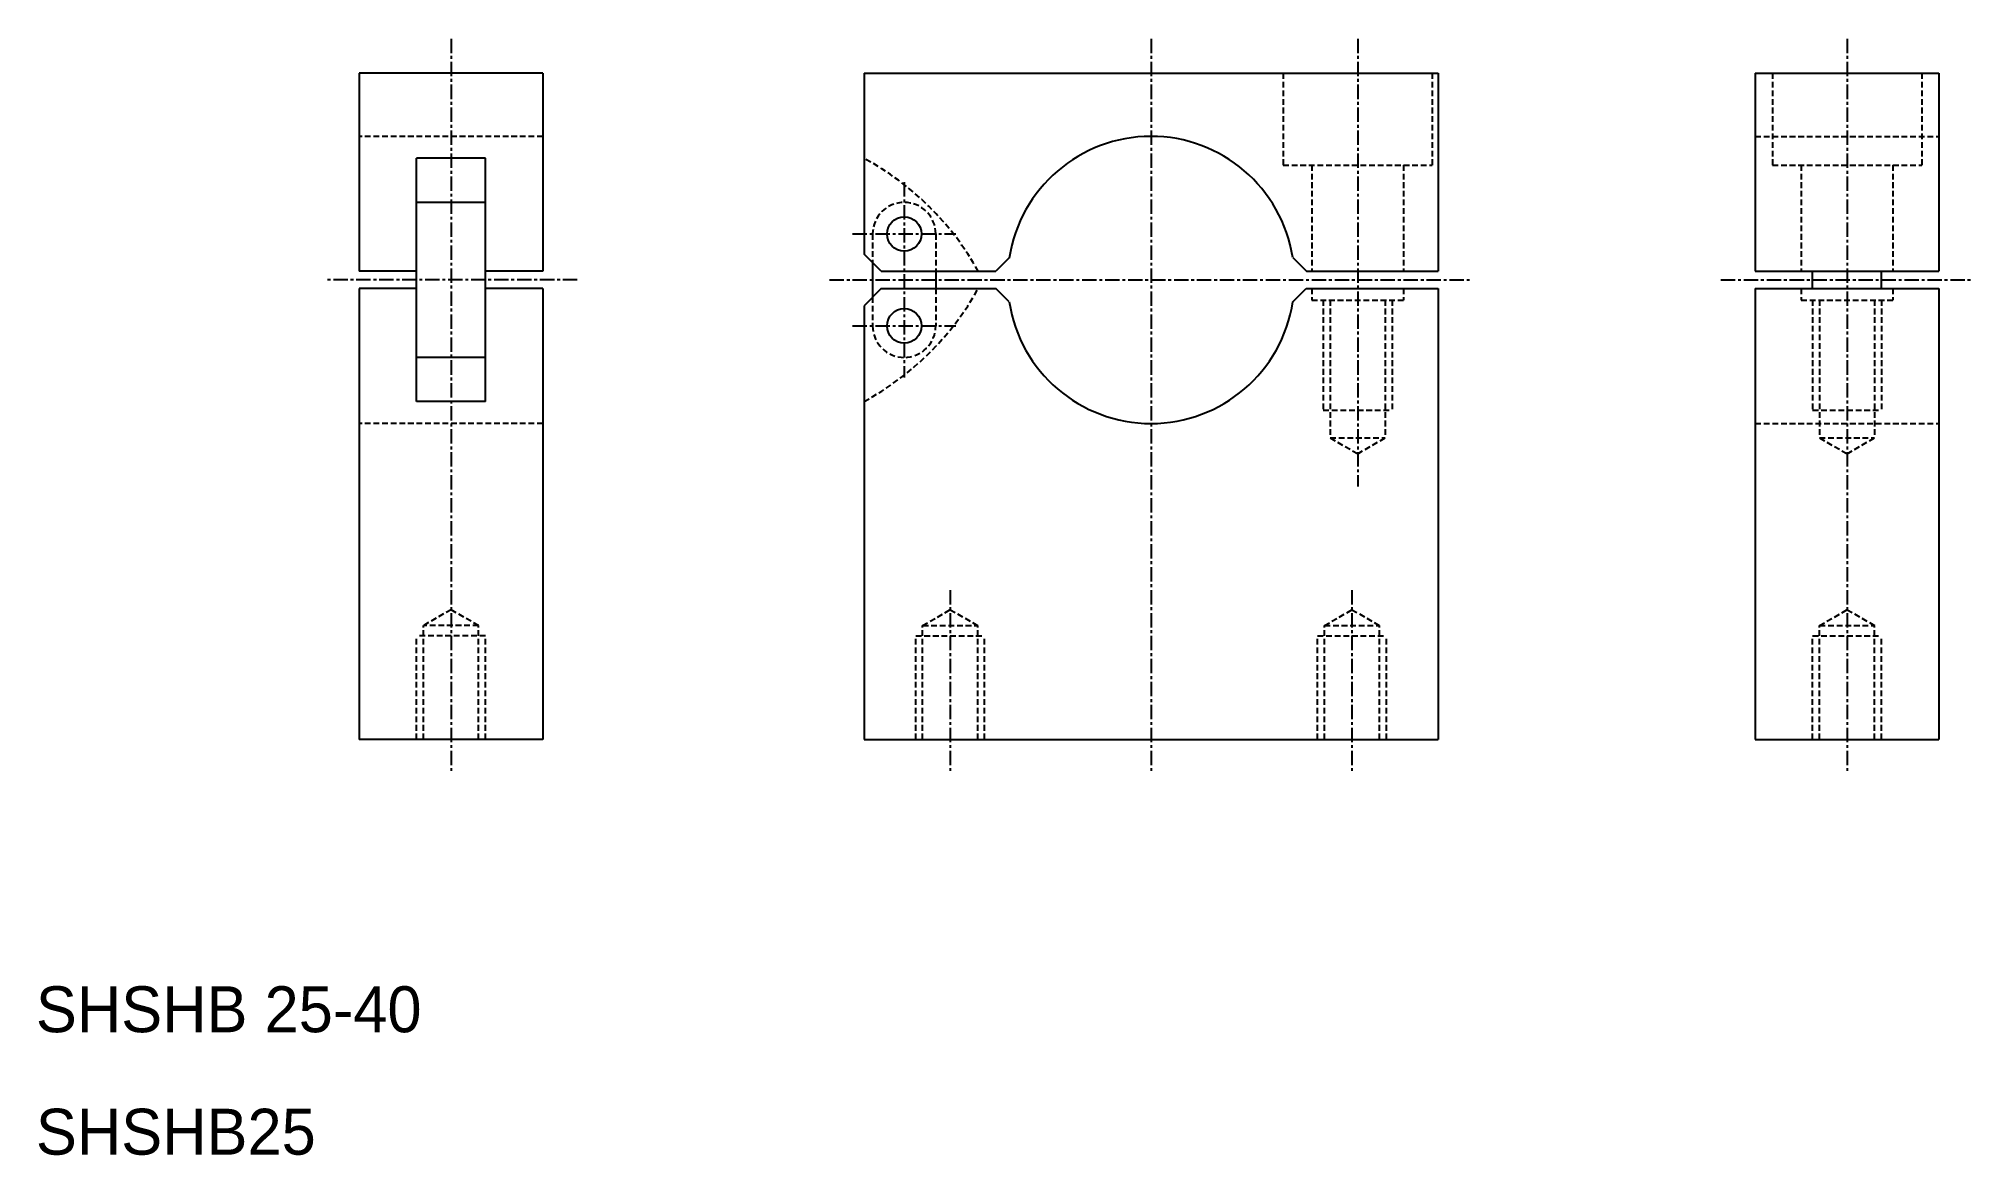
# Model space of a CAD drawing. Extents: x 56 to 225, y 47 to 144.
import ezdxf

# ---------------------------------------------------------------- set-up
doc = ezdxf.new("R2010")
doc.units = 0
doc.linetypes.add('CENTER', pattern=[2, 1.25, -0.25, 0.25, -0.25])
doc.linetypes.add('DASHED', pattern=[0.75, 0.5, -0.25])
doc.layers.get('0').update_dxf_attribs({"linetype": 'CONTINUOUS'})
doc.layers.add('CENTER', color=1, linetype='CENTER')

msp = doc.modelspace()

# ---------------------------------------------------------------- linework, layer by layer
at = {"color": 7, "linetype": 'CONTINUOUS'}
for p, q in [((83.94, 140.79), (83.94, 123.54)), ((99.94, 140.79), (83.94, 140.79)), ((99.94, 140.79), (99.94, 123.54)), ((127.92, 140.79), (177.92, 140.79)), ((127.92, 140.79), (127.92, 125.04)), ((177.92, 140.79), (177.92, 123.54)), ((205.55, 140.79), (205.55, 123.54)), ((205.55, 140.79), (221.55, 140.79)), ((221.55, 140.79), (221.55, 123.54)), ((88.94, 112.2), (88.94, 133.38)), ((94.94, 133.38), (88.94, 133.38)), ((94.94, 112.2), (94.94, 133.38)), ((94.94, 129.54), (88.94, 129.54)), ((129.42, 123.54), (127.92, 125.04)), ((165.27, 124.73), (166.46, 123.54)), ((88.94, 123.54), (83.94, 123.54)), ((99.94, 123.54), (94.94, 123.54)), ((128.67, 124.29), (128.67, 121.29)), ((129.42, 123.54), (139.41, 123.54)), ((134.17, 123.54), (134.17, 122.04)), ((140.57, 124.7), (139.41, 123.54)), ((166.46, 123.54), (177.92, 123.54)), ((205.55, 123.54), (221.55, 123.54)), ((210.55, 122.04), (210.55, 123.54)), ((216.55, 122.04), (216.55, 123.54)), ((83.94, 122.04), (83.94, 82.79)), ((88.94, 122.04), (83.94, 122.04)), ((99.94, 122.04), (94.94, 122.04)), ((99.94, 122.04), (99.94, 82.79)), ((129.42, 122.04), (127.92, 120.54)), ((129.42, 122.04), (139.41, 122.04)), ((140.57, 120.89), (139.41, 122.04)), ((165.28, 120.88), (166.43, 122.04)), ((166.43, 122.04), (177.92, 122.04)), ((177.92, 122.04), (177.92, 82.79)), ((205.55, 122.04), (205.55, 82.79)), ((205.55, 122.04), (221.55, 122.04)), ((221.55, 122.04), (221.55, 82.79)), ((127.92, 120.54), (127.92, 82.79)), ((94.94, 116.04), (88.94, 116.04)), ((94.94, 112.2), (88.94, 112.2)), ((99.94, 82.79), (83.94, 82.79)), ((127.92, 82.79), (177.92, 82.79)), ((205.55, 82.79), (221.55, 82.79))]:
    msp.add_line(p, q, dxfattribs=at)
at = {"color": 3, "linetype": 'DASHED'}
for p, q in [((164.42, 140.79), (164.42, 132.79)), ((177.42, 140.79), (177.42, 132.79)), ((207.05, 140.79), (207.05, 132.79)), ((220.05, 140.79), (220.05, 132.79)), ((99.94, 135.29), (83.94, 135.29)), ((205.55, 135.29), (221.55, 135.29)), ((164.42, 132.79), (177.42, 132.79)), ((166.92, 132.79), (166.92, 123.54)), ((174.92, 132.79), (174.92, 123.54)), ((207.05, 132.79), (220.05, 132.79)), ((209.55, 132.79), (209.55, 123.54)), ((217.55, 132.79), (217.55, 123.54)), ((128.67, 126.79), (128.67, 124.29)), ((134.17, 126.79), (134.17, 123.54)), ((134.17, 122.04), (134.17, 118.79)), ((166.92, 122.04), (166.92, 121.04)), ((174.92, 122.04), (174.92, 121.04)), ((209.55, 122.04), (209.55, 121.04)), ((217.55, 122.04), (217.55, 121.04)), ((128.67, 121.29), (128.67, 118.79)), ((166.92, 121.04), (174.92, 121.04)), ((167.92, 121.04), (167.92, 111.44)), ((168.52, 121.04), (168.52, 109.04)), ((173.32, 121.04), (173.32, 109.04)), ((173.92, 121.04), (173.92, 111.44)), ((209.55, 121.04), (217.55, 121.04)), ((210.55, 121.04), (210.55, 111.44)), ((211.15, 121.04), (211.15, 109.04)), ((215.95, 121.04), (215.95, 109.04)), ((216.55, 121.04), (216.55, 111.44)), ((167.92, 111.44), (173.92, 111.44)), ((210.55, 111.44), (216.55, 111.44)), ((99.94, 110.29), (83.94, 110.29)), ((205.55, 110.29), (221.55, 110.29)), ((168.52, 109.04), (170.92, 107.66)), ((168.52, 109.04), (173.32, 109.04)), ((170.92, 107.66), (173.32, 109.04)), ((211.15, 109.04), (213.55, 107.66)), ((211.15, 109.04), (215.95, 109.04)), ((213.55, 107.66), (215.95, 109.04)), ((91.94, 94.08), (89.54, 92.69)), ((94.34, 92.69), (89.54, 92.69)), ((89.54, 82.79), (89.54, 92.69)), ((94.34, 92.69), (91.94, 94.08)), ((94.34, 82.79), (94.34, 92.69)), ((133.02, 92.69), (135.42, 94.08)), ((133.02, 82.79), (133.02, 92.69)), ((133.02, 92.69), (137.82, 92.69)), ((135.42, 94.08), (137.82, 92.69)), ((137.82, 82.79), (137.82, 92.69)), ((168.02, 92.69), (170.42, 94.08)), ((168.02, 82.79), (168.02, 92.69)), ((168.02, 92.69), (172.82, 92.69)), ((170.42, 94.08), (172.82, 92.69)), ((172.82, 82.79), (172.82, 92.69)), ((211.15, 92.69), (213.55, 94.08)), ((211.15, 82.79), (211.15, 92.69)), ((211.15, 92.69), (215.95, 92.69)), ((213.55, 94.08), (215.95, 92.69)), ((215.95, 82.79), (215.95, 92.69)), ((94.94, 91.79), (88.94, 91.79)), ((88.94, 82.79), (88.94, 91.79)), ((94.94, 82.79), (94.94, 91.79)), ((132.42, 82.79), (132.42, 91.79)), ((132.42, 91.79), (138.42, 91.79)), ((138.42, 82.79), (138.42, 91.79)), ((167.42, 82.79), (167.42, 91.79)), ((167.42, 91.79), (173.42, 91.79)), ((173.42, 82.79), (173.42, 91.79)), ((210.55, 82.79), (210.55, 91.79)), ((210.55, 91.79), (216.55, 91.79)), ((216.55, 82.79), (216.55, 91.79))]:
    msp.add_line(p, q, dxfattribs=at)
at = {"color": 7, "linetype": 'CONTINUOUS'}
for centre in [(131.42, 126.79), (131.42, 118.79)]:
    msp.add_circle(centre, 1.5, dxfattribs=at)
for start, end in [(8.9283, 171.2342), (188.7658, 351.2264)]:
    msp.add_arc((152.92, 122.79), 12.5, start, end, dxfattribs=at)
at = {"color": 3, "linetype": 'DASHED'}
for centre, radius, start, end in [((116.02, 111.39), 25, 29.078, 61.5755), ((131.42, 126.79), 2.75, 0, 180), ((116.02, 134.19), 25, 298.4245, 330.922), ((131.42, 118.79), 2.75, 180, 0)]:
    msp.add_arc(centre, radius, start, end, dxfattribs=at)
at = {"layer": 'CENTER', "color": 1, "linetype": 'CENTER'}
for p, q in [((91.94, 143.79), (91.94, 79.79)), ((152.92, 143.79), (152.92, 79.79)), ((170.92, 143.79), (170.92, 104.81)), ((213.55, 143.79), (213.55, 79.79)), ((131.42, 131.29), (131.42, 114.29)), ((126.92, 126.79), (135.92, 126.79)), ((102.94, 122.79), (80.94, 122.79)), ((124.92, 122.79), (180.92, 122.79)), ((202.55, 122.79), (224.55, 122.79)), ((126.92, 118.79), (135.92, 118.79)), ((135.42, 95.79), (135.42, 79.79)), ((170.42, 95.79), (170.42, 79.79))]:
    msp.add_line(p, q, dxfattribs=at)

# ---------------------------------------------------------------- texts
at = {"color": 7, "linetype": 'CONTINUOUS'}
for s, p in [('SHSHB 25-40', (55.78, 57.29)), ('SHSHB25', (55.78, 46.63))]:
    msp.add_text(s, height=4, dxfattribs=at).set_placement(p)

doc.saveas('drawing.dxf')
